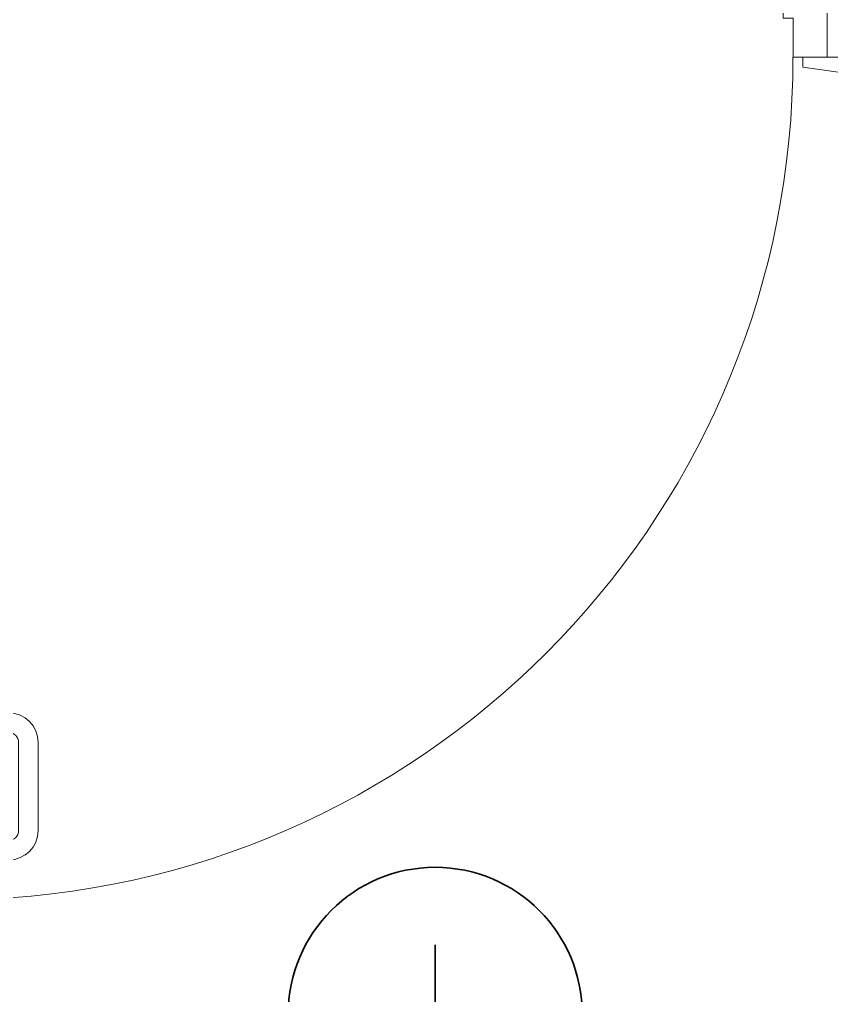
# Model space of a CAD drawing. Header units: inches. Extents: x -12418 to 57169, y -29325 to 19878.
# Drawn here: x 21729 to 22557, y 148 to 1144 of the extents above; entities that cross this region are included whole.
import ezdxf
from ezdxf.enums import TextEntityAlignment as Align

# ---------------------------------------------------------------- set-up
doc = ezdxf.new("R2010")
doc.units = ezdxf.units.IN
doc.header["$LTSCALE"] = 25
doc.header["$MEASUREMENT"] = 0
doc.layers.get('0').update_dxf_attribs({"color": 8})
for name, color, linetype, lineweight in [('00-Ground Floor$0$Wooden Joinery', 251, 'Continuous', 5), ('E-LITE-CIRC-NUMB', 6, 'Continuous', 25), ('E-LITE-CLNG', 150, 'Continuous', 35), ('E-LITE-CTRL', 6, 'Continuous', 25)]:
    doc.layers.add(name, color=color, linetype=linetype, lineweight=lineweight)
doc.styles.add('DC_Simplex', font='SIMPLEX.shx', dxfattribs={"width": 0.7})

# ---------------------------------------------------------------- blocks, each defined once
blk = doc.blocks.new('00-Ground Floor$0$A$C72370EFE')
at = {"layer": '00-Ground Floor$0$Wooden Joinery'}
for p, q in [((-0.01, -0.03), (-0.01, -0.07)), ((0, -0.03), (-0.01, -0.03)), ((0.04, -0.03), (0.05, -0.03)), ((0.05, -0.03), (0.05, -0.07)), ((-0.01, -0.04), (-0.02, -0.04)), ((0.05, -0.04), (0.06, -0.04)), ((-0.01, -0.06), (-0.02, -0.06)), ((0.05, -0.06), (0.06, -0.06)), ((-0.05, -0.07), (-0.05, -0.16)), ((-0.03, -0.07), (-0.03, -0.16)), ((0, -0.07), (-0.01, -0.07)), ((0.04, -0.07), (0.05, -0.07)), ((0.07, -0.07), (0.07, -0.16)), ((0.09, -0.07), (0.09, -0.16)), ((-0.01, -0.17), (-0.02, -0.17)), ((-0.01, -0.17), (-0.01, -0.19)), ((0.05, -0.17), (0.06, -0.17)), ((0.05, -0.17), (0.05, -0.19)), ((-0.01, -0.19), (-0.02, -0.19)), ((0.05, -0.19), (0.06, -0.19))]:
    blk.add_line(p, q, dxfattribs=at)
for centre, radius, start, end in [((-0.02, -0.07), 0.03, 90, 180), ((0.06, -0.07), 0.03, 0, 90), ((-0.02, -0.07), 0.01, 90, 180), ((0.06, -0.07), 0.01, 0, 90), ((-0.02, -0.16), 0.03, 180, 270), ((-0.02, -0.16), 0.01, 180, 270), ((0.06, -0.16), 0.01, 270, 0), ((0.06, -0.16), 0.03, 270, 0)]:
    blk.add_arc(centre, radius, start, end, dxfattribs=at)
blk = doc.blocks.new('00-Ground Floor$0$A$C5DAD61B4')
at = {"layer": '00-Ground Floor$0$Wooden Joinery'}
for points in [[(975, 859.06), (940, 859.06), (940, 899.07), (930, 899.07), (930, 959.06), (975, 959.06), (975, 859.06)], [(975, 859.06), (975, 959.06), (1000, 959.06), (1000, 859.06), (975, 859.06)]]:
    blk.add_lwpolyline(points, dxfattribs=at)
blk.add_lwpolyline([(950, 859.06), (950, 849.06), (1020, 839.06), (1020, 859.06)], close=True, dxfattribs=at)
blk.add_arc((80, 859.06), 859.99, 272.66603, 0, dxfattribs=at)
at = {"layer": '00-Ground Floor$0$Wooden Joinery', "xscale": 999.9999999998854, "yscale": 999.9999999998854, "zscale": 999.9999999998854, "rotation": 180}
blk.add_blockref('00-Ground Floor$0$A$C72370EFE', (120.01, 0), dxfattribs=at)
blk = doc.blocks.new('00-Ground Floor')
at = {"layer": '00-Ground Floor$0$Wooden Joinery'}
blk.add_blockref('00-Ground Floor$0$A$C5DAD61B4', (21577.93, 246.62, 0), dxfattribs=at)
blk = doc.blocks.new('DC_LT-CL-Point')
for p, q in [((0, -0.7107), (0, 0.7107)), ((0.7107, 0), (-0.7107, 0))]:
    blk.add_line(p, q)
blk.add_circle((0, 0), 1.5)
at = {"layer": 'E-LITE-CIRC-NUMB', "style": 'DC_Simplex', "width": 0.7, "flags": 8}
blk.add_attdef('CIRCUIT', text='', height=2, rotation=360, dxfattribs=at).set_placement((-3.3635, 1.5), align=Align.RIGHT)
at = {"layer": 'E-LITE-CTRL', "style": 'DC_Simplex', "width": 0.7, "flags": 8}
blk.add_attdef('CONTROL', (3.3635, -3.4983), '', height=2, rotation=360, dxfattribs=at)

msp = doc.modelspace()

# ---------------------------------------------------------------- block references
msp.add_blockref('00-Ground Floor', (0, 0))
at = {"layer": 'E-LITE-CLNG', "xscale": -100, "yscale": 100, "zscale": 100, "rotation": 180}
msp.add_blockref('DC_LT-CL-Point', (22152.93, 129.13, 0), dxfattribs=at)

doc.saveas('drawing.dxf')
